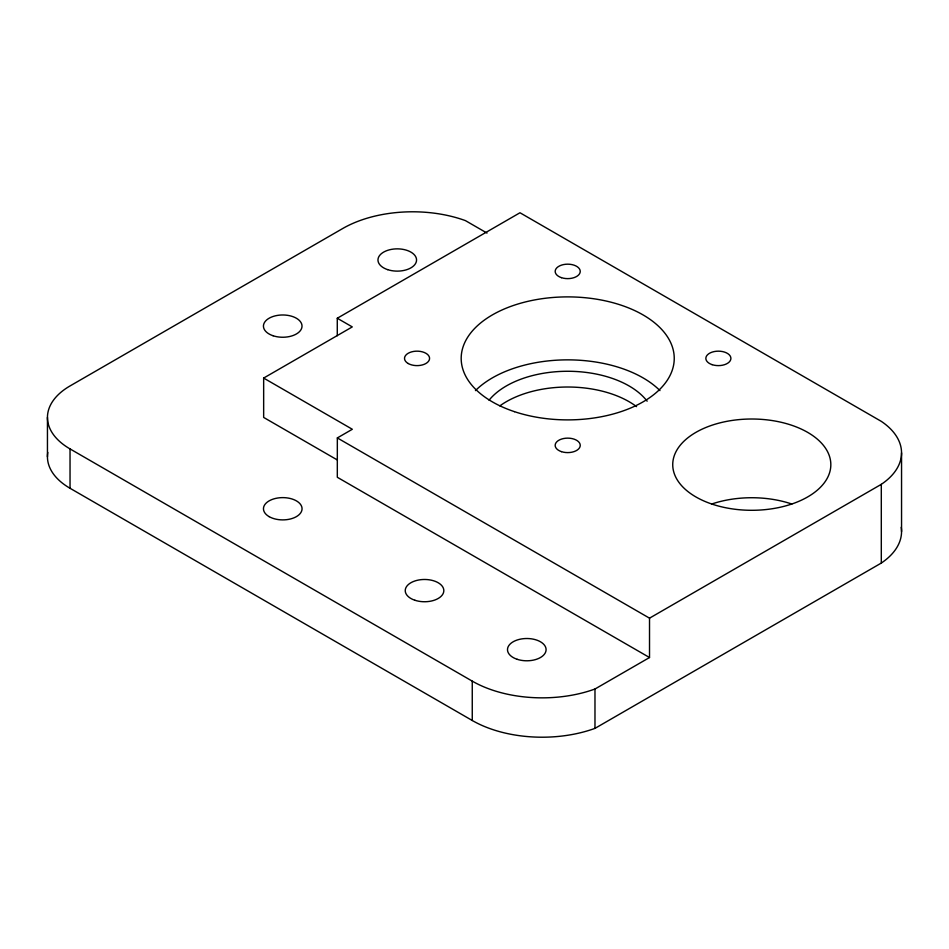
<?xml version="1.0" encoding="UTF-8"?>
<svg xmlns="http://www.w3.org/2000/svg" width="949" height="949" viewBox="0 0 949 949"><rect width="100%" height="100%" fill="white"/><g stroke="black" fill="none" stroke-linecap="round" stroke-linejoin="round"><path stroke-width="1.42" d="M337.334 437.928L337.31 477.276L649.519 657.527L649.519 618.167L337.334 437.928L352.328 429.268L263.656 378.07L263.656 417.43L337.109 459.838M337.275 335.732L337.275 318.247L519.981 212.754L881.301 421.368A83.583 48.257 0 0 1 881.301 484.334L881.301 563.054L594.976 728.369A98.826 57.059 0 0 1 472.258 720.493L70.036 488.272A77.13 44.532 0 0 1 47.818 452.424M263.656 378.07L352.281 326.907L337.275 318.247M649.519 618.167L881.301 484.334M487.003 233.074L465.449 220.631A98.826 57.059 0 0 0 342.731 228.507L70.036 385.946A77.13 44.532 0 0 0 70.036 448.913L472.258 681.133A98.826 57.059 0 0 0 594.976 689.01L649.519 657.527M901.55 452.851L901.55 531.57M594.976 689.01L594.976 728.369M472.258 681.133L472.258 720.493M70.036 448.913L70.036 488.272M47.45 417.43L47.45 456.789M489.067 400.193A86.774 50.095 0 0 1 568.653 371.273A86.774 50.095 0 0 1 647.135 401.19M499.862 405.875A86.774 50.095 0 0 1 636.542 406.611M475.449 390.608A106.537 61.507 0 0 1 659.97 390.608M901.218 527.288A83.583 48.257 0 0 1 881.301 563.054M712.818 503.658A79.052 45.647 0 0 1 791.869 504.038M514.441 411.652A106.537 61.507 0 0 0 674.241 358.39A106.537 61.507 0 0 0 514.441 305.127A106.537 61.507 0 0 0 514.441 411.652M561.44 277.666A12.539 7.236 0 0 0 580.242 271.402A12.539 7.236 0 0 0 561.44 265.139A12.539 7.236 0 0 0 561.44 277.666M408.177 363.503A12.539 7.236 0 0 0 429.15 360.264A12.539 7.236 0 0 0 413.8 351.403A12.539 7.236 0 0 0 408.177 363.503M561.44 451.641A12.539 7.236 0 0 0 580.242 445.378A12.539 7.236 0 0 0 561.44 439.102A12.539 7.236 0 0 0 561.44 451.641M711.679 503.99A79.052 45.647 0 0 0 830.826 465.046A79.052 45.647 0 0 0 712.818 424.938A79.052 45.647 0 0 0 711.679 503.99M712.106 364.653A12.539 7.236 0 0 0 730.908 358.39A12.539 7.236 0 0 0 712.106 352.126A12.539 7.236 0 0 0 712.106 364.653M387.631 269.635A19.277 11.127 0 0 0 416.552 259.99A19.277 11.127 0 0 0 387.631 250.346A19.277 11.127 0 0 0 387.631 269.635M517.158 659.294A19.277 11.127 0 0 0 546.09 649.65A19.277 11.127 0 0 0 517.158 640.006A19.277 11.127 0 0 0 517.158 659.294M414.903 600.254A19.277 11.127 0 0 0 443.824 590.61A19.277 11.127 0 0 0 414.903 580.966A19.277 11.127 0 0 0 414.903 600.254M269.136 516.636A19.277 11.127 0 0 0 301.391 511.641A19.277 11.127 0 0 0 277.772 498A19.277 11.127 0 0 0 269.136 516.636M273.098 335.756A19.277 11.127 0 0 0 302.019 326.112A19.277 11.127 0 0 0 273.098 316.468A19.277 11.127 0 0 0 273.098 335.756"/></g></svg>
